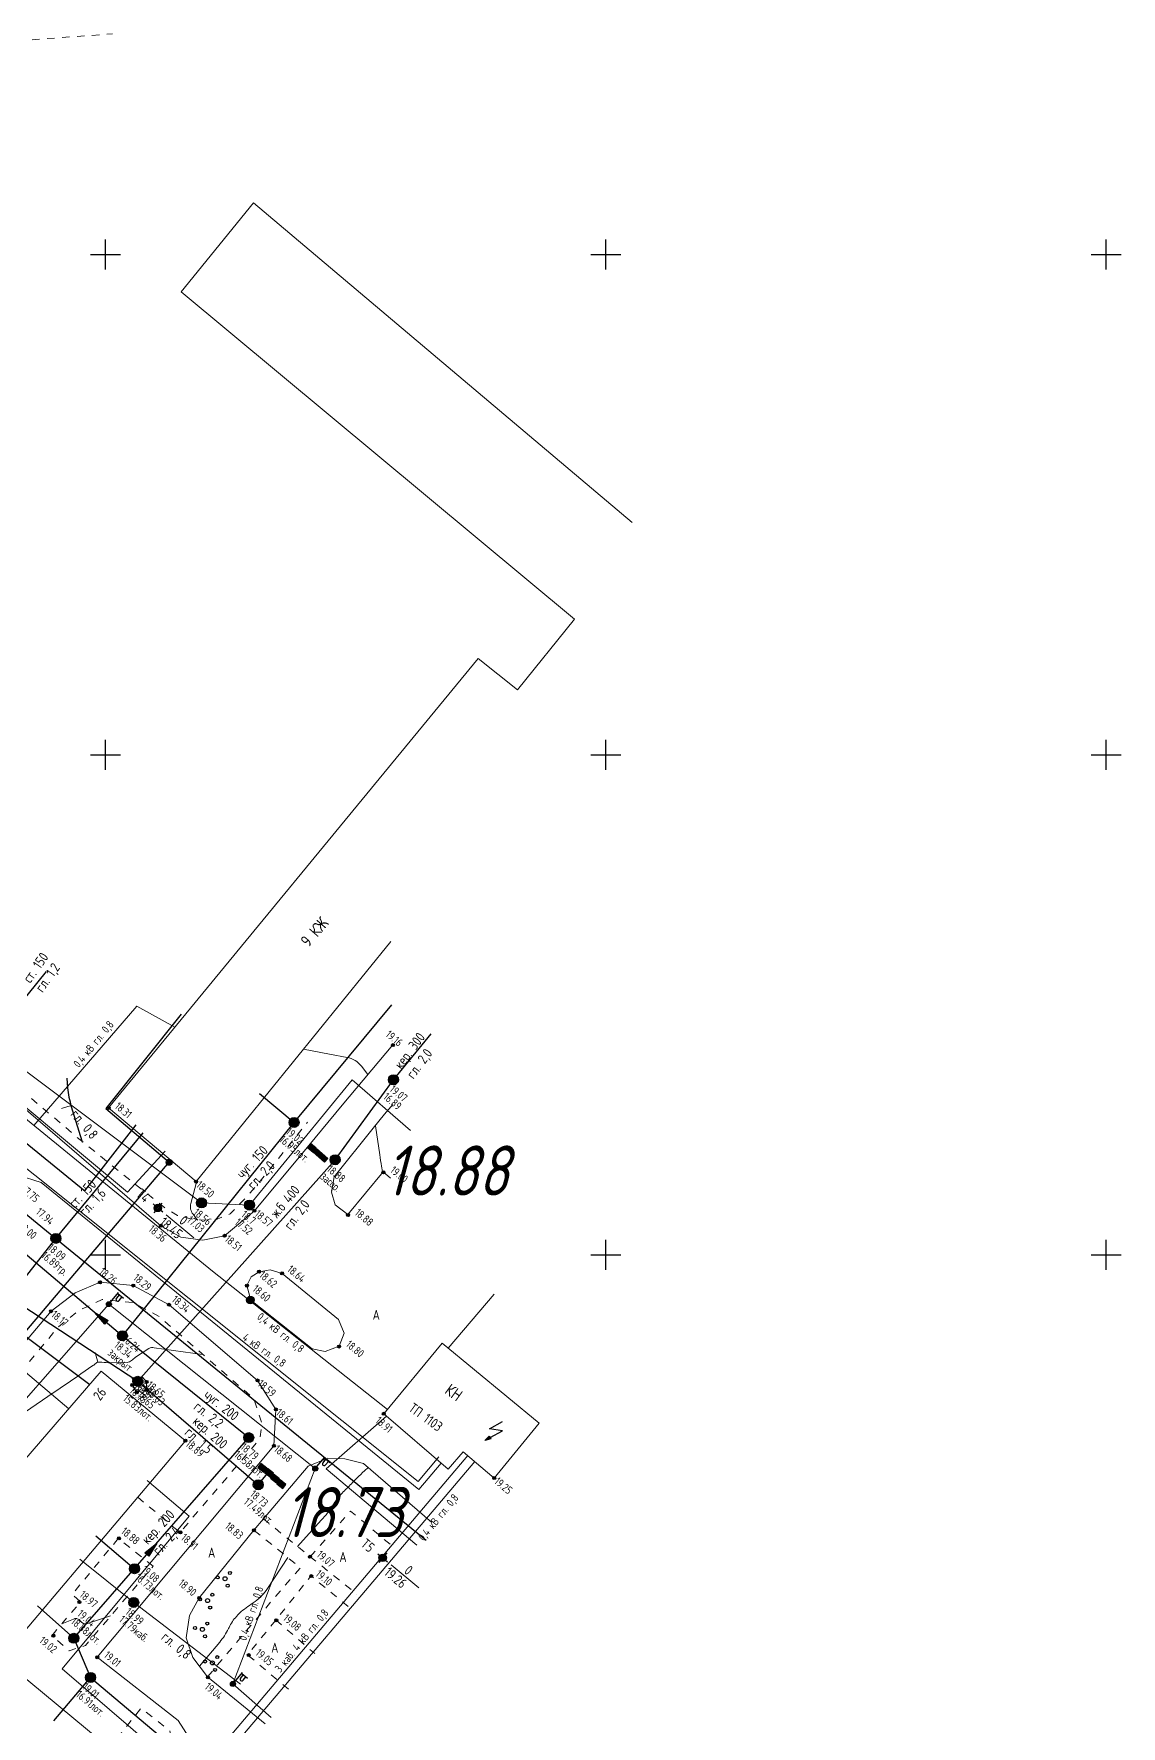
# Model space of a CAD drawing. Header units: metres. Extents: x -2 to 4153, y 0 to 2058.
# Drawn here: x 2784.9 to 2893.5, y 1709.2 to 1878.3 of the extents above; entities that cross this region are included whole.
import ezdxf

# ---------------------------------------------------------------- set-up
doc = ezdxf.new("R2010")
doc.units = ezdxf.units.M
doc.linetypes.add('g5_01_5x1_5', pattern=[1.5, 0.75, -0.75])
for name, color, linetype, transparency in [('01_Геодезические пункты', 7, 'Continuous', 0.65), ('02_Сетка', 7, 'Continuous', 0.65), ('03_Здания и строения', 7, 'Continuous', 0.65), ('06_Инженерно-технические сооружения', 7, 'Continuous', 0.65), ('07_Объекты электропередачи', 7, 'Continuous', 0.65), ('10_Границы покрытий и угодий', 7, 'Continuous', 0.65), ('13_Растительность', 7, 'Continuous', 0.65), ('19_Горизонтали', 7, 'Continuous', 0.65), ('30_Канализация', 7, 'Continuous', 0.65), ('31_Водопровод', 7, 'Continuous', 0.65), ('32_Теплосеть', 7, 'Continuous', 0.65), ('33_Газопровод', 7, 'Continuous', 0.65), ('35_Телефон', 7, 'Continuous', 0.65), ('37_Кабель низкого напряжения', 7, 'Continuous', 0.65), ('38_Кабели высокого напряжения', 7, 'Continuous', 0.65), ('44_Крышки колодцев', 7, 'Continuous', 0.65), ('61_Отметки высоты поверхности', 7, 'Continuous', 0.65)]:
    doc.layers.add(name, color=color, linetype=linetype, transparency=transparency)
doc.layers.add('rastr', color=7, linetype='Continuous')
doc.layers.add('Вспомогательный текст', color=7, linetype='Continuous', plot=False)
doc.styles.add('LIKE11', font='GOST_0.TTF')
doc.styles.add('LIKE14', font='GOST_0.TTF')
doc.styles.add('LIKE17', font='GOST_0.TTF')
doc.styles.add('LIKE32', font='GOST_0.TTF')
doc.styles.add('LIKE36', font='GOST_0.TTF')
doc.styles.add('Line_GUGK', font='GOST_0.TTF')
doc.styles.get("Standard").update_dxf_attribs({"font": '', "oblique": 15})
doc.styles.get('Standard').set_extended_font_data('GOST_type_A')
doc.linetypes.add('g5_119_1', pattern='A,4,-1,[31,GUGK_2005.shx,S=0.1,R=0,X=0,Y=0],0.35,[31,GUGK_2005.shx,S=0.08,R=0,X=0,Y=0],3.3,[31,GUGK_2005.shx,S=0.08,R=180,X=0,Y=0],0.35,[31,GUGK_2005.shx,S=0.1,R=180,X=0,Y=0],-1', length=10)
doc.linetypes.add('g5_119_3', pattern='A,4,-1,[31,GUGK_2005.shx,S=0.1,R=0,X=0,Y=0],4,[31,GUGK_2005.shx,S=0.1,R=180,X=0,Y=0],-1', length=10)
doc.linetypes.add('g5_121_g', pattern='A,4,-0.4,["Г",Line_GUGK,S=1,R=0,X=0,Y=-0.5],-1.2,12', length=17.6)
doc.linetypes.add('g5_122_g', pattern='A,1,-1,1.5,-0.4,["Г",Line_GUGK,S=1,R=0,X=0,Y=-0.5],-1.5,1.5,-1,4,-1,4,-1,3', length=20.9)
doc.linetypes.add('g5_122_k', pattern='A,1,-1,1.5,-0.4,["К",Line_GUGK,S=1,R=0,X=0,Y=-0.5],-1.5,1.5,-1,4,-1,4,-1,3', length=20.9)
doc.linetypes.add('g5_122_kl', pattern='A,1,-1,1.5,-0.4,["Кл",Line_GUGK,S=1,R=0,X=0,Y=-0.5],-2.4,1.5,-1,4,-1,4,-1,3', length=21.8)
doc.linetypes.add('g5_122_t', pattern='A,1,-1,1.5,-0.4,["Т",Line_GUGK,S=1,R=0,X=0,Y=-0.5],-1.5,1.5,-1,4,-1,4,-1,3', length=20.9)
doc.linetypes.add('g5_122_v', pattern='A,1,-1,1.5,-0.4,["В",Line_GUGK,S=1,R=0,X=0,Y=-0.5],-1.5,1.5,-1,4,-1,4,-1,3', length=20.9)
doc.linetypes.add('g5_133_t', pattern='A,2,[27,GUGK_2005.shx,S=0.4,R=0,X=0,Y=0],2,-1,2,[27,GUGK_2005.shx,S=0.4,R=0,X=0,Y=0],2,-1,2,[27,GUGK_2005.shx,S=0.4,R=0,X=0,Y=0],2,-0.1,["V",Line_GUGK,S=1,R=0,X=0,Y=-0.5],-1', length=15.1)

# ---------------------------------------------------------------- blocks, each defined once
blk = doc.blocks.new('g5_012')
at = {"color": 92}
for points in [[(-1.5, 0), (1.5, 0)], [(0, -1.5), (0, 1.5)]]:
    blk.add_lwpolyline(points, dxfattribs=at)
blk = doc.blocks.new('g5_330')
blk.add_hatch(color=0).paths.add_polyline_path([(0.15, 0, 1), (-0.15, 0, 1)])
at = {"color": 0}
blk.add_circle((0, 0), 0.15, dxfattribs=at)
blk = doc.blocks.new('g5_005_1')
h = blk.add_hatch(color=255)
edge = h.paths.add_edge_path()
edge.add_arc((0, 0), 0.338, 0, 360)
edge = h.paths.add_edge_path(flags=16)
edge.add_arc((0, 0), 0.1, 0, 360)
at = {"color": 0}
for p, q in [((-0.625, 0), (-0.375, 0)), ((0, 0.625), (0, 0.375)), ((0.375, 0), (0.625, 0)), ((0, -0.375), (0, -0.625))]:
    blk.add_line(p, q, dxfattribs=at)
for radius in [0.375, 0.0625]:
    blk.add_circle((0, 0), radius, dxfattribs=at)
blk = doc.blocks.new('g5_112')
blk.add_hatch(color=0).paths.add_polyline_path([(0, 0), (0.08, 0.61), (0.36, 0.5)])
at = {"color": 0}
blk.add_lwpolyline([(0.22, 0.56), (0.75, 1.88), (-0.38, 1.2), (0.15, 2.6)], dxfattribs=at)
blk.add_lwpolyline([(0, 0), (0.08, 0.61), (0.36, 0.5)], close=True, dxfattribs=at)
blk = doc.blocks.new('g5_117kb')
h = blk.add_hatch(color=255)
h.paths.add_polyline_path([(0.04, 0.04), (0.46, 0.04, 0.367426), (0.04, 0.46)])
h.paths.add_polyline_path([(-0.04, 0.46, 0.367426), (-0.46, 0.04), (-0.04, 0.04)])
h.paths.add_polyline_path([(-0.04, -0.04), (-0.46, -0.04, 0.367426), (-0.04, -0.46)])
h.paths.add_polyline_path([(0.04, -0.46, 0.367426), (0.46, -0.04), (0.04, -0.04)])
at = {"color": 0}
for points in [[(-0.5, 0), (0.5, 0)], [(0, 0.5), (0, -0.5)]]:
    blk.add_lwpolyline(points, dxfattribs=at)
blk.add_circle((0, 0), 0.5, dxfattribs=at)
blk = doc.blocks.new('g5_128a')
h = blk.add_hatch(color=255)
h.paths.add_polyline_path([(-0.1625, 0.2125), (-0.3375, 0.2125), (-0.3375, -0.2125), (-0.1625, -0.2125)])
h.paths.add_polyline_path([(0.0875, 0.2125), (-0.0875, 0.2125), (-0.0875, -0.2125), (0.0875, -0.2125)])
h.paths.add_polyline_path([(0.3375, 0.2125), (0.1625, 0.2125), (0.1625, -0.2125), (0.3375, -0.2125)])
at = {"color": 0}
blk.add_lwpolyline([(-0.375, -0.25), (0.375, -0.25), (0.375, 0.25), (-0.375, 0.25)], close=True, dxfattribs=at)
for points in [[(-0.125, -0.25), (-0.125, 0.25)], [(0.125, -0.25), (0.125, 0.25)]]:
    blk.add_lwpolyline(points, dxfattribs=at)
blk = doc.blocks.new('g5_128b')
h = blk.add_hatch(color=255)
h.paths.add_polyline_path([(-0.16, 0.3, 0.273653), (-0.34, 0, 0.273653), (-0.16, -0.3)])
h.paths.add_polyline_path([(0.09, 0.33, 0.131884), (-0.09, 0.33), (-0.09, -0.33, 0.131884), (0.09, -0.33)])
h.paths.add_polyline_path([(0.16, -0.3, 0.273653), (0.34, 0, 0.273653), (0.16, 0.3)])
at = {"color": 0}
for points in [[(-0.12, -0.35), (-0.12, 0.35)], [(0.12, -0.35), (0.12, 0.35)]]:
    blk.add_lwpolyline(points, dxfattribs=at)
blk.add_circle((0, 0), 0.375, dxfattribs=at)
blk = doc.blocks.new('g5_110_1c')
h = blk.add_hatch(color=255)
edge = h.paths.add_edge_path()
edge.add_arc((0, 0), 0.212, 0, 360)
edge = h.paths.add_edge_path(flags=16)
edge.add_arc((0, 0), 0.0975, 0, 360)
h = blk.add_hatch(color=0)
edge = h.paths.add_edge_path()
edge.add_arc((0, 0), 0.06, 0, 360)
at = {"color": 0}
for p, q in [((0, 0.25), (0, 1.5)), ((0, 1.38), (0.75, 1.38))]:
    blk.add_line(p, q, dxfattribs=at)
blk.add_lwpolyline([(0.2, 1.38), (0.2, 0.93, 1.040016), (0.55, 0.93), (0.55, 1.38)], format="xyb", dxfattribs=at)
for radius in [0.25, 0.06]:
    blk.add_circle((0, 0), radius, dxfattribs=at)
blk = doc.blocks.new('g5_117kl')
h = blk.add_hatch(color=255)
h.paths.add_polyline_path([(0.42, 0.2, 0.633652), (-0.42, 0.2)])
h.paths.add_polyline_path([(-0.45, 0.12, 0.067116), (-0.46, 0, 0.067116), (-0.45, -0.12), (0.45, -0.12, 0.067116), (0.46, 0, 0.067116), (0.45, 0.12)])
h.paths.add_polyline_path([(-0.42, -0.2, 0.633652), (0.42, -0.2)])
at = {"color": 0}
for p, q in [((-0.47, 0.16), (0.47, 0.16)), ((-0.47, -0.16), (0.47, -0.16))]:
    blk.add_line(p, q, dxfattribs=at)
blk.add_circle((0, 0), 0.5, dxfattribs=at)
blk = doc.blocks.new('g5_122_3')
blk.add_hatch(color=0).paths.add_polyline_path([(0, -0.25), (0, 0.25), (1.5, 0)])
at = {"color": 0}
blk.add_lwpolyline([(0, -0.25), (0, 0.25), (1.5, 0), (0, -0.25)], dxfattribs=at)
blk = doc.blocks.new('g5_394')
at = {"color": 0}
for centre, radius in [((0, 0), 0.2), ((0, 0.75), 0.15), ((-0.65, -0.37), 0.15), ((0.65, -0.37), 0.15)]:
    blk.add_circle(centre, radius, dxfattribs=at)
blk = doc.blocks.new('g5_117sv')
h = blk.add_hatch(color=255)
h.paths.add_polyline_path([(-0.04, 0.46, 0.390634), (-0.46, 0, 0.11106), (-0.42, -0.2), (-0.04, 0.02)])
h.paths.add_polyline_path([(0.04, 0.02), (0.42, -0.2, 0.11106), (0.46, 0, 0.390634), (0.04, 0.46)])
h.paths.add_polyline_path([(-0.38, -0.26, 0.524447), (0.38, -0.26), (0, -0.04)])
at = {"color": 0}
for points in [[(0, 0.5), (0, 0)], [(0, 0), (-0.43, -0.25)], [(0.43, -0.25), (0, 0)]]:
    blk.add_lwpolyline(points, dxfattribs=at)
blk.add_circle((0, 0), 0.5, dxfattribs=at)
blk = doc.blocks.new('g5_117v')
h = blk.add_hatch(color=255)
h.paths.add_polyline_path([(-0.46, 0.04), (0.46, 0.04, 0.921954)])
h.paths.add_polyline_path([(0.46, -0.04), (-0.46, -0.04, 0.921954)])
at = {"color": 0}
blk.add_line((-0.5, 0), (0.5, 0), dxfattribs=at)
blk.add_circle((0, 0), 0.5, dxfattribs=at)
blk = doc.blocks.new('g5_121_7c')
h = blk.add_hatch(color=0)
edge = h.paths.add_edge_path()
edge.add_arc((0, 0), 0.3, 0, 360)
at = {"color": 0}
blk.add_circle((0, 0), 0.3, dxfattribs=at)
blk = doc.blocks.new('g_scratch')
at = {"color": 0, "linetype": 'ByBlock', "lineweight": 15}
blk.add_line((0, 0), (1, 0), dxfattribs=at)

msp = doc.modelspace()

# ---------------------------------------------------------------- linework, layer by layer
at = {"layer": '01_Геодезические пункты', "color": 7, "lineweight": 20, "flags": 128}
for points in [[(2800.865, 1757.967), (2798.105, 1760.265)], [(2823.352, 1722.969), (2820.57, 1725.285)]]:
    msp.add_lwpolyline(points, dxfattribs=at)
at = {"layer": '03_Здания и строения', "color": 7, "linetype": 'Continuous', "lineweight": 20, "flags": 128}
for points in [[(2820.543, 1787.588), (2801.091, 1763.585), (2792.351, 1770.959), (2829.266, 1815.876), (2833.209, 1812.742), (2838.907, 1819.814), (2799.591, 1852.554), (2806.809, 1861.441), (2844.669, 1829.477)], [(2819.841, 1740.373), (2826.292, 1734.845), (2827.788, 1736.576), (2830.879, 1733.957), (2835.363, 1739.428), (2825.684, 1747.424), (2819.841, 1740.373)], [(2800.029, 1737.69), (2791.596, 1744.627), (2767.109, 1716.278), (2771.335, 1712.767), (2772.428, 1714.065), (2776.735, 1710.429), (2777.322, 1711.015), (2781.636, 1715.899), (2795.259, 1732.038), (2800.029, 1737.69)], [(2777.322, 1711.015), (2779.778, 1708.896), (2776.575, 1705.088), (2789.833, 1694.12), (2797.26, 1702.963), (2781.636, 1715.899), (2777.322, 1711.015)]]:
    msp.add_lwpolyline(points, dxfattribs=at)
at = {"layer": '06_Инженерно-технические сооружения', "color": 7, "linetype": 'Continuous', "lineweight": 20, "flags": 128}
msp.add_lwpolyline([(2796.133, 1743.57), (2796.147, 1742.811), (2795.163, 1742.521), (2794.707, 1743.254), (2794.898, 1743.861), (2795.686, 1744.057), (2796.133, 1743.57)], dxfattribs=at)
at = {"layer": '10_Границы покрытий и угодий', "color": 7, "linetype": 'Continuous', "lineweight": 20, "flags": 128}
for points in [[(2820.74, 1777.268), (2815.69, 1771.236), (2811.555, 1766.241), (2806.921, 1760.68), (2803.939, 1758.175), (2801.758, 1757.74), (2799.548, 1758.049), (2797.566, 1759.174), (2780.714, 1773.671), (2776.696, 1776.54), (2776.25, 1777.05), (2775.374, 1779.52), (2776.054, 1782.464)], [(2820.522, 1763.923), (2819.79, 1764.567), (2816.263, 1760.286), (2814.986, 1761.259), (2814.615, 1762.518), (2814.889, 1764.059), (2818.799, 1768.921), (2819.93, 1770.316), (2820.735, 1771.292)], [(2806.565, 1751.721), (2812.692, 1746.866), (2813.991, 1746.592), (2815.388, 1747.121), (2815.873, 1748.426), (2815.319, 1749.808), (2809.685, 1754.418), (2808.491, 1754.754), (2807.379, 1754.585), (2806.588, 1754.062), (2806.163, 1753.187), (2806.565, 1751.721)], [(2808.863, 1737.18), (2809.057, 1740.814), (2807.225, 1743.708), (2798.383, 1751.272), (2794.8, 1753.198), (2791.488, 1753.524), (2789.006, 1752.481), (2786.601, 1750.631), (2764.162, 1724.153), (2760.335, 1719.681), (2759.092, 1716.373), (2758.993, 1712.893), (2759.125, 1711.288), (2762.019, 1707.274), (2774.316, 1697.049), (2780.975, 1691.648), (2784.175, 1690.498), (2787.428, 1690.863), (2790.217, 1692.837)], [(2808.863, 1737.18), (2791.209, 1716.031), (2799.288, 1709.722), (2800.35, 1708.061), (2800.486, 1706.046), (2799.452, 1703.895), (2798.036, 1702.18), (2790.631, 1693.305), (2790.217, 1692.837)], [(2824.649, 1729.499), (2817.829, 1735.408), (2815.946, 1735.868), (2814.246, 1735.937), (2812.293, 1735.133), (2807.814, 1729.872), (2806.872, 1728.747), (2801.405, 1721.97), (2800.417, 1720.201), (2800.096, 1717.973), (2800.762, 1716.021), (2802.232, 1714.091), (2808, 1709.38)]]:
    msp.add_lwpolyline(points, dxfattribs=at)
at = {"layer": '10_Границы покрытий и угодий', "color": 7, "linetype": 'g5_01_5x1_5', "lineweight": 20, "flags": 128}
for points in [[(2775.374, 1779.52), (2782.759, 1773.49), (2789.895, 1767.436), (2797.968, 1760.953), (2799.227, 1760.199), (2801.133, 1759.737), (2803.036, 1759.78), (2804.506, 1760.364), (2806.149, 1762.072), (2807.49, 1763.629), (2812.232, 1769.532)], [(2795.259, 1732.038), (2799.479, 1728.507), (2807.449, 1737.851), (2807.679, 1739.405), (2806.841, 1741.899), (2797.347, 1750.127), (2794.774, 1751.495), (2791.691, 1751.802), (2789.302, 1750.658), (2787.341, 1749.086), (2780.188, 1740.517), (2772.973, 1731.859), (2765.432, 1722.929), (2761.539, 1718.274), (2760.804, 1716.096), (2760.885, 1713.019), (2762.056, 1710.624), (2763.499, 1708.636), (2772.32, 1701.258), (2781.604, 1693.308), (2784.136, 1692.328), (2787.239, 1692.709), (2789.833, 1694.12)], [(2807.814, 1729.872), (2812.5, 1726.082), (2817.164, 1722.347)], [(2812.5, 1726.082), (2816.52, 1730.653), (2820.999, 1726.887)], [(2796.784, 1725.131), (2793.326, 1727.935), (2788.698, 1722.327), (2789.542, 1721.565), (2786.683, 1718.216), (2788.398, 1716.691), (2790.032, 1717.209), (2796.784, 1725.131)], [(2802.232, 1714.091), (2807.906, 1720.799), (2811.512, 1724.98), (2806.872, 1728.747)], [(2816.291, 1721.111), (2812.583, 1724.163), (2809.068, 1719.775), (2806.243, 1716.284), (2810.398, 1712.773)], [(2809.068, 1719.775), (2812.96, 1716.398)], [(2797.709, 1703.787), (2798.363, 1704.685), (2798.934, 1706.4), (2798.444, 1708.714), (2795.586, 1710.947), (2792.999, 1707.68), (2797.709, 1703.787)]]:
    msp.add_lwpolyline(points, dxfattribs=at)
at = {"layer": '19_Горизонтали', "color": 32, "linetype": 'Continuous', "lineweight": 20, "flags": 128}
for points, elevation in [([(2818.242, 1774.284), (2817.601, 1775.128, 0.1864071), (2816.173, 1776.009), (2816.173, 1776.009, -0.0000001), (2814.405, 1776.338), (2811.817, 1776.821)], 19), ([(2819.006, 1769.176), (2819.446, 1766.271, 0.0001068), (2819.619, 1765.129), (2819.7, 1764.596, 0.0130616), (2819.713, 1764.521), (2819.721, 1764.483)], 19), ([(2801.269, 1759.74), (2801.214, 1759.781, -0.0695817), (2801.116, 1759.878), (2800.78, 1760.318, -0.2344024), (2800.567, 1761.413), (2801.108, 1763.384, -0.1057246), (2801.168, 1763.498), (2801.189, 1763.524, -0.0713263), (2801.237, 1763.567), (2801.237, 1763.567, 0.4457939), (2801.243, 1763.611), (2801.203, 1763.658, -0.7056668), (2801.217, 1763.682), (2801.259, 1763.674)], 18.5), ([(2775.18, 1734.507), (2786.818, 1742.46, 0.0017777), (2789.572, 1744.356), (2790.785, 1745.198, 0.028681), (2791.092, 1745.438), (2791.092, 1745.438, -0.2091896), (2791.433, 1745.547), (2791.671, 1745.522, 0.0302854), (2792.538, 1745.485), (2794.186, 1745.513, 0.1911156), (2794.63, 1745.699), (2794.63, 1745.699, -0.0468316), (2795.032, 1746.023), (2796.371, 1746.911, -0.1368624), (2796.628, 1746.994), (2796.628, 1746.994, -0.0445137), (2796.907, 1746.981), (2801.742, 1746.318)], 18.5), ([(2811.213, 1727.123), (2813.594, 1729.727, 0.040994), (2814.791, 1731.272), (2814.966, 1731.541, -0.0526607), (2815.792, 1732.559), (2815.792, 1732.559, 0.0034608), (2816.719, 1733.496), (2817.176, 1733.964, -0.013236), (2817.906, 1734.673), (2818.281, 1735.018)], 19), ([(2810.252, 1726.003), (2808.226, 1722.903, -0.0933769), (2806.994, 1721.621), (2806.597, 1721.337, -0.0002239), (2805.919, 1720.854), (2805.919, 1720.854, 0.0515402), (2805.297, 1720.308), (2805.124, 1720.12, 0.0751194), (2804.379, 1719.022), (2804.318, 1718.896, -0.0645098), (2803.444, 1717.548), (2801.417, 1715.161)], 19), ([(2787.681, 1719.385), (2788.827, 1719.861, -0.3524173), (2789.531, 1719.655), (2789.531, 1719.655, 0.3304763), (2790.248, 1719.415), (2792.551, 1720.165)], 19)]:
    msp.add_lwpolyline(points, format="xyb", dxfattribs=dict(at, elevation=elevation))
at = {"layer": '19_Горизонтали', "color": 32, "linetype": 'Continuous', "lineweight": 30, "elevation": 18, "flags": 128}
msp.add_lwpolyline([(2788.161, 1773.917), (2788.249, 1772.967, 0.0511881), (2788.617, 1771.106), (2789.674, 1767.652, 0.0788545), (2789.71, 1767.579), (2789.734, 1767.545)], format="xyb", dxfattribs=at)
at = {"layer": '30_Канализация', "color": 32, "linetype": 'g5_122_kl', "lineweight": 30, "flags": 128}
for points in [[(2726.073, 1794.174), (2732.922, 1787.797), (2755.736, 1769.157), (2769.994, 1756.701), (2772.155, 1758.76), (2795.25, 1743.626), (2814.979, 1765.771), (2820.807, 1773.773), (2824.585, 1778.369)], [(2795.25, 1743.626), (2807.301, 1733.284), (2808.351, 1734.564)]]:
    msp.add_lwpolyline(points, dxfattribs=at)
at = {"layer": '30_Канализация', "color": 32, "linetype": 'g5_122_k', "lineweight": 30, "flags": 128}
for points in [[(2807.418, 1772.408), (2810.875, 1769.505), (2820.664, 1781.254)], [(2764.476, 1772.782), (2775.089, 1763.94), (2793.718, 1748.179)], [(2793.718, 1748.179), (2810.875, 1769.505)], [(2793.718, 1748.179), (2806.346, 1737.994)], [(2788.873, 1717.93), (2806.346, 1737.994)], [(2791.084, 1728.178), (2794.934, 1724.889)], [(2785.253, 1721.173), (2788.873, 1717.93)], [(2788.873, 1717.93), (2790.541, 1714.016)], [(2786.886, 1709.684), (2790.541, 1714.016), (2804.901, 1701.915)]]:
    msp.add_lwpolyline(points, dxfattribs=at)
at = {"layer": '31_Водопровод', "color": 4, "linetype": 'g5_122_v', "lineweight": 30, "flags": 128}
for points in [[(2737.541, 1798.574), (2787.082, 1757.912), (2795.798, 1768.466)], [(2736.852, 1742.862), (2760.797, 1724.454), (2787.082, 1757.912), (2824.086, 1727.743)]]:
    msp.add_lwpolyline(points, dxfattribs=at)
at = {"layer": '32_Теплосеть', "color": 5, "linetype": 'g5_122_t', "lineweight": 30, "flags": 128}
for points in [[(2786.118, 1784.582), (2776.955, 1773.257), (2760.01, 1754.403)], [(2776.955, 1773.257), (2789.958, 1762.65), (2795.087, 1769.253)]]:
    msp.add_lwpolyline(points, dxfattribs=at)
at = {"layer": '33_Газопровод', "color": 132, "linetype": 'g5_121_g', "lineweight": 30, "flags": 128}
msp.add_lwpolyline([(2799.593, 1780.333), (2792.08, 1770.909), (2798.394, 1765.525)], dxfattribs=at)
at = {"layer": '33_Газопровод', "color": 132, "linetype": 'g5_122_g', "lineweight": 30, "flags": 128}
for points in [[(2783.815, 1748.318), (2798.394, 1765.525)], [(2749.364, 1716.715), (2778.664, 1752.299), (2783.815, 1748.318), (2790.453, 1743.304)]]:
    msp.add_lwpolyline(points, dxfattribs=at)
at = {"layer": '35_Телефон', "color": 6, "linetype": 'g5_133_t', "lineweight": 20, "flags": 128}
for points in [[(2776.428, 1780.372), (2801.634, 1761.456), (2806.416, 1761.238), (2816.677, 1773.758)], [(2816.677, 1773.758), (2822.516, 1768.7)], [(2789.468, 1725.837), (2794.852, 1721.517), (2805.51, 1713.341)]]:
    msp.add_lwpolyline(points, dxfattribs=at)
at = {"layer": '37_Кабель низкого напряжения', "color": 1, "linetype": 'g5_119_3', "lineweight": 20, "flags": 128}
for points in [[(2766.351, 1810.813), (2756.966, 1799.222), (2764.085, 1794.256), (2760.966, 1790.272), (2794.232, 1762.533), (2797.981, 1766.641)], [(2766.131, 1793.301), (2761.928, 1787.913), (2802.731, 1754.625), (2820.2, 1740.807)], [(2798.977, 1779.021), (2795.171, 1781.12), (2784.879, 1769.189)], [(2788.359, 1740.879), (2771.454, 1755.174), (2762.096, 1743.838), (2745.896, 1757.226)], [(2808.583, 1710.009), (2804.77, 1713.368), (2812.998, 1734.899), (2792.374, 1751.34), (2777.962, 1734.947), (2763.172, 1717.643), (2762.103, 1713.772), (2764.327, 1709.526), (2782.392, 1694.478), (2799.106, 1678.894), (2847.246, 1638.935), (2870.513, 1666.323), (2874.647, 1670.742)], [(2826.262, 1746.946), (2830.871, 1752.344)], [(2820.128, 1740.127), (2814.081, 1734.865), (2823.145, 1727.245)], [(2796.379, 1701.914), (2798.677, 1699.876), (2819.307, 1724.236), (2828.936, 1735.603)], [(2801.811, 1698.184), (2804.039, 1700.866), (2787.707, 1714.865), (2800.383, 1730.152), (2796.204, 1733.704)]]:
    msp.add_lwpolyline(points, dxfattribs=at)
at = {"layer": '38_Кабели высокого напряжения', "color": 1, "linetype": 'g5_119_1', "lineweight": 20, "flags": 128}
for points in [[(2698.913, 1803.596), (2702.304, 1803.692), (2707.086, 1805.81), (2711.33, 1806.604), (2717.48, 1804.803), (2762.71, 1766.322), (2767.796, 1764.394), (2774.393, 1763.071), (2778.401, 1764.621), (2780.991, 1764.98), (2785.604, 1763.505), (2823.33, 1732.825), (2825.582, 1735.453)], [(2741.551, 1730.113), (2743.78, 1732.574), (2743.594, 1734.709), (2738.347, 1739.538), (2769.667, 1776.417), (2823.278, 1733.604), (2825.341, 1736.066)], [(2771.567, 1681.466), (2782.279, 1687.727), (2785.997, 1686.333), (2828.238, 1736.194)]]:
    msp.add_lwpolyline(points, dxfattribs=at)
at = {"layer": 'rastr', "color": 5, "linetype": 'g5_01_5x1_5', "lineweight": 20, "flags": 128}
msp.add_lwpolyline([(2627.623, 1866.212), (2792.724, 1878.331)], dxfattribs=at)

# ---------------------------------------------------------------- block references
at = {"layer": '01_Геодезические пункты', "color": 7, "linetype": 'Continuous', "lineweight": 20, "rotation": 320.2244407250127}
for p in [(2797.268, 1760.961, 18.45), (2819.733, 1725.981, 19.255)]:
    msp.add_blockref('g5_005_1', p, dxfattribs=at)
at = {"layer": '02_Сетка', "color": 92, "linetype": 'Continuous', "lineweight": 15, "ltscale": 0.5}
for p in [(2792.029, 1856.265), (2842.029, 1856.265), (2892.029, 1856.265), (2792.029, 1806.265), (2842.029, 1806.265), (2892.029, 1806.265), (2792.029, 1756.265), (2842.029, 1756.265), (2892.029, 1756.265)]:
    msp.add_blockref('g5_012', p, dxfattribs=at)
at = {"layer": '06_Инженерно-технические сооружения', "color": 7, "linetype": 'Continuous', "lineweight": 20}
for name, p, rotation in [('g5_128a', (2812.655, 1766.968, 18.668), 320.5921282420624), ('g5_128a', (2813.242, 1766.467, 18.668), 319.4514432339267), ('g5_128a', (2813.809, 1765.975, 18.668), 317.9980968397605), ('g5_128b', (2806.514, 1751.742, 18.55), 320.2244407250127), ('g5_128a', (2807.71, 1734.966, 18.686), 321.5724666666667), ('g5_128a', (2808.376, 1734.464, 18.685), 321.5724667936789), ('g5_128a', (2808.978, 1733.918, 18.693), 321.5724666666667), ('g5_128a', (2809.612, 1733.343, 18.695), 321.5724666666667)]:
    msp.add_blockref(name, p, dxfattribs=dict(at, rotation=rotation))
at = {"layer": '07_Объекты электропередачи', "color": 7, "linetype": 'Continuous', "lineweight": 20}
for name, p, rotation in [('g5_110_1c', (2792.374, 1751.34), 320.2655211251469), ('g5_112', (2829.933, 1737.708), 320.2655211251469), ('g5_110_1c', (2812.998, 1734.899, 18.881), 320.2244407250127), ('g5_110_1c', (2804.77, 1713.368), 320.2655211251469)]:
    msp.add_blockref(name, p, dxfattribs=dict(at, rotation=rotation))
at = {"layer": '13_Растительность', "color": 92, "linetype": 'Continuous', "lineweight": 20, "rotation": 320.2655211251469}
for p in [(2803.982, 1723.89), (2802.231, 1721.702), (2801.717, 1718.829), (2802.722, 1715.479)]:
    msp.add_blockref('g5_394', p, dxfattribs=at)
at = {"layer": '19_Горизонтали', "color": 32, "linetype": 'Continuous', "lineweight": -3}
for p, rotation in [((2788.591, 1771.193, 18), 196.4368689069704), ((2791.275, 1745.535, 18.5), 105.3324794552145)]:
    msp.add_blockref('g_scratch', p, dxfattribs=dict(at, rotation=rotation))
at = {"layer": '30_Канализация', "color": 7, "linetype": 'Continuous', "lineweight": 20}
for p, rotation in [((2792.129, 1749.523), 139.7661200048359), ((2796.167, 1726.305), 48.94720513962989)]:
    msp.add_blockref('g5_122_3', p, dxfattribs=dict(at, rotation=rotation))
at = {"layer": '33_Газопровод', "color": 7, "linetype": 'Continuous', "lineweight": 20, "rotation": 319.5407016777962}
msp.add_blockref('g5_121_7c', (2798.394, 1765.525, 18.44), dxfattribs=at)
at = {"layer": '44_Крышки колодцев', "color": 7, "linetype": 'Continuous', "lineweight": 20}
for name, p, rotation in [('g5_117kl', (2820.807, 1773.773, 19.072), 320.2244407250127), ('g5_117kb', (2810.875, 1769.505, 19.02), 320.2655211251469), ('g5_117kl', (2814.979, 1765.771, 18.876), 320.2244407250127), ('g5_117sv', (2801.634, 1761.456, 18.558), 320.2244407250127), ('g5_117sv', (2806.416, 1761.238, 18.701), 320.2244407250127), ('g5_117v', (2787.082, 1757.912, 18.086), 320.2244407250127), ('g5_117kb', (2793.718, 1748.179, 18.341), 320.2244407250127), ('g5_117kl', (2795.25, 1743.626, 18.728), 320.2244407250127), ('g5_117kb', (2806.346, 1737.994, 18.789), 320.2244407250127), ('g5_117kb', (2807.301, 1733.284, 18.732), 320.2244407250127), ('g5_117kb', (2794.934, 1724.889, 19.08), 320.2655211251469), ('g5_117sv', (2794.852, 1721.517, 18.992), 320.2244407250127), ('g5_117kb', (2788.873, 1717.93, 19.04), 320.2244407250127), ('g5_117kb', (2790.541, 1714.016, 19.01), 320.2244407250127)]:
    msp.add_blockref(name, p, dxfattribs=dict(at, rotation=rotation))
at = {"layer": '61_Отметки высоты поверхности', "color": 7, "linetype": 'Continuous', "lineweight": 20}
for p, rotation in [((2820.755, 1777.232), 320.1837874390728), ((2792.351, 1770.959, 18.308), 320.2244407250127), ((2819.809, 1764.513), 320.1837874390728), ((2801.091, 1763.585, 18.496), 320.2244407250127), ((2806.921, 1760.68, 18.566), 320.2244407250127), ((2816.269, 1760.255), 320.1837874390728), ((2797.566, 1759.174, 18.358), 320.2244407250127), ((2803.939, 1758.175, 18.508), 320.2244407250127), ((2807.379, 1754.585, 18.619), 320.2244407250127), ((2809.685, 1754.418, 18.643), 320.2244407250127), ((2791.488, 1753.524, 18.26), 320.2244407250127), ((2794.8, 1753.198, 18.292), 320.2244407250127), ((2806.163, 1753.187, 18.6), 320.2244407250127), ((2798.383, 1751.272, 18.343), 320.2244407250127), ((2786.601, 1750.631, 18.166), 320.2244407250127), ((2793.732, 1748.16, 16.241), 320.2244407250127), ((2815.379, 1747.099), 320.1837874390728), ((2794.707, 1743.254, 18.571), 320.2244407250127), ((2794.898, 1743.861, 18.599), 320.2244407250127), ((2795.163, 1742.521, 18.646), 320.2244407250127), ((2795.272, 1743.678, 16.427), 320.2244407250127), ((2796.133, 1743.57, 18.648), 320.2244407250127), ((2796.147, 1742.811, 18.628), 320.2244407250127), ((2807.225, 1743.708, 18.593), 320.2244407250127), ((2809.057, 1740.814, 18.615), 320.2244407250127), ((2819.841, 1740.373, 18.909), 320.2244407250127), ((2800.029, 1737.69, 18.886), 320.2244407250127), ((2808.863, 1737.18, 18.675), 320.2244407250127), ((2830.879, 1733.957, 19.252), 320.2244407250127), ((2793.369, 1727.924), 320.1837874390728), ((2799.524, 1728.521), 320.1837874390728), ((2806.863, 1728.739), 320.1837874390728), ((2812.47, 1726.086), 320.1837874390728), ((2812.595, 1724.147), 320.1837874390728), ((2789.435, 1721.552), 320.1837874390728), ((2801.399, 1721.961), 320.1837874390728), ((2809.105, 1719.73), 320.1837874390728), ((2786.828, 1718.194), 320.1837874390728), ((2791.209, 1716.031), 320.1837874390728), ((2806.351, 1716.257), 320.1837874390728), ((2802.271, 1714.025), 320.1837874390728)]:
    msp.add_blockref('g5_330', p, dxfattribs=dict(at, rotation=rotation))

# ---------------------------------------------------------------- texts
at = {"color": 7, "linetype": 'Continuous', "lineweight": 15, "ltscale": 0.5, "style": 'LIKE11'}
for s, rotation, p in [('19.07', 320.22443, (2820.353, 1772.697)), ('16.89', 320.22443, (2819.713, 1771.929)), ('16.95лот.', 320.26552, (2809.341, 1767.66)), ('19.02', 320.26552, (2809.981, 1768.429)), ('18.88', 320.22443, (2814.084, 1764.695)), ('засор.', 320.22443, (2813.444, 1763.926)), ('17.03', 320.22443, (2800.099, 1759.612)), ('18.56', 320.22443, (2800.739, 1760.38)), ('17.52', 320.22443, (2804.881, 1759.393)), ('18.7', 320.22443, (2805.52, 1760.162)), ('16.89тр.', 320.22443, (2785.546, 1756.067)), ('18.09', 320.22443, (2786.186, 1756.836)), ('закрыт', 320.22443, (2792.182, 1746.334)), ('18.34', 320.22443, (2792.822, 1747.103)), ('18.73', 320.22443, (2794.354, 1742.55)), ('15.83лот.', 320.22443, (2793.714, 1741.781)), ('16.58лот.', 320.22443, (2804.811, 1736.149)), ('18.79', 320.22443, (2805.451, 1736.918)), ('18.73', 320.22443, (2806.405, 1732.208)), ('17.49лот.', 320.22443, (2805.766, 1731.44)), ('16.73лот.', 320.26552, (2794.902, 1723.891)), ('19.08', 320.26552, (2795.541, 1724.66)), ('19.04', 320.22443, (2789.145, 1720.248)), ('18.99', 320.22443, (2793.956, 1720.441)), ('18.88лот.', 320.22443, (2788.506, 1719.479)), ('17.79каб.', 320.22443, (2793.316, 1719.673)), ('16.91лот.', 320.22443, (2789.006, 1712.172)), ('19.01', 320.22443, (2789.646, 1712.94))]:
    msp.add_text(s, height=0.8, rotation=rotation, dxfattribs=at).set_placement(p)
at = {"layer": '01_Геодезические пункты', "color": 7, "linetype": 'Continuous', "lineweight": 20, "ltscale": 0.5, "style": 'LIKE36'}
for s, p in [('T4', (2794.99, 1762.207)), ('18.45', (2797.326, 1759.352)), ('0', (2799.315, 1759.517)), ('T5', (2817.455, 1727.227)), ('19.26', (2819.796, 1724.367)), ('0', (2821.791, 1724.528))]:
    msp.add_text(s, height=1, rotation=320.22443, dxfattribs=at).set_placement(p)
at = {"layer": '03_Здания и строения', "color": 7, "linetype": 'Continuous', "lineweight": 15}
for s, height, rotation, style, p in [('9 КЖ', 1.2, 49.05935, 'LIKE14', (2812.327, 1786.954)), ('26', 1, 52.59464, 'LIKE36', (2791.501, 1741.615)), ('КН', 1.2, 324.10283, 'LIKE14', (2825.841, 1742.488)), ('ТП 1103', 1, 324.10283, 'LIKE11', (2822.244, 1740.722))]:
    msp.add_text(s, height=height, rotation=rotation, dxfattribs=dict(at, style=style)).set_placement(p)
at = {"layer": '10_Границы покрытий и угодий', "color": 7, "linetype": 'Continuous', "lineweight": 15, "style": 'LIKE11'}
for p in [(2818.728, 1749.772), (2802.282, 1726), (2815.407, 1725.567), (2808.591, 1716.495)]:
    msp.add_text('А', height=1, dxfattribs=at).set_placement(p)
at = {"layer": '30_Канализация', "color": 42, "linetype": 'Continuous', "lineweight": 15, "style": 'LIKE32'}
for s, rotation, p in [('кер. 300', 53.30846, (2821.609, 1774.745)), ('гл. 2,0', 53.30846, (2822.813, 1773.773)), ('ж.б 400', 50.11251, (2809.186, 1759.871)), ('гл. 2,0', 53.30846, (2810.563, 1758.668)), ('кер. 200', 318.40938, (2800.659, 1739.466)), ('гл. 1,5', 318.40938, (2799.867, 1738.388))]:
    msp.add_text(s, height=1, rotation=rotation, dxfattribs=at).set_placement(p)
at = {"layer": '30_Канализация', "color": 12, "linetype": 'Continuous', "lineweight": 15, "style": 'LIKE32'}
for s, rotation, p in [('чуг. 150', 46.90625, (2805.737, 1763.809)), ('гл. 2,0', 46.90625, (2806.825, 1762.709)), ('чуг. 200', 321.36666, (2801.772, 1742.083)), ('гл. 2,2', 321.36666, (2800.76, 1740.913)), ('кер. 200', 46.90625, (2796.267, 1727.242)), ('гл. 2,4', 46.90625, (2797.356, 1726.142))]:
    msp.add_text(s, height=1, rotation=rotation, dxfattribs=at).set_placement(p)
at = {"layer": '31_Водопровод', "color": 94, "linetype": 'Continuous', "lineweight": 15, "style": 'LIKE32'}
for s, p in [('ст. 150', (2788.975, 1760.844)), ('гл. 1,6', (2790.006, 1760.045))]:
    msp.add_text(s, height=1, rotation=46.90625, dxfattribs=at).set_placement(p)
at = {"layer": '32_Теплосеть', "color": 5, "linetype": 'Continuous', "lineweight": 15, "style": 'LIKE32'}
for s, p in [('ст. 150', (2784.517, 1783.366)), ('гл. 1,2', (2785.744, 1782.424))]:
    msp.add_text(s, height=1, rotation=54.68395, dxfattribs=at).set_placement(p)
at = {"layer": '35_Телефон', "color": 6, "linetype": 'Continuous', "lineweight": 15, "style": 'LIKE32'}
for rotation, p in [(310.10092, (2788.475, 1770.274)), (320.35068, (2797.518, 1717.883))]:
    msp.add_text('гл. 0,8', height=1, rotation=rotation, dxfattribs=at).set_placement(p)
at = {"layer": '37_Кабель низкого напряжения', "color": 1, "linetype": 'Continuous', "lineweight": 15, "style": 'LIKE32'}
for rotation, p in [(50.69274, (2789.373, 1774.916)), (321.42529, (2807.115, 1749.93)), (50.69274, (2823.819, 1727.604)), (71.8154, (2806.08, 1717.636))]:
    msp.add_text('0,4 кВ гл. 0,8', height=0.8, rotation=rotation, dxfattribs=at).set_placement(p)
at = {"layer": '38_Кабели высокого напряжения', "color": 1, "linetype": 'Continuous', "lineweight": 15, "style": 'LIKE32'}
for s, rotation, p in [('4 кВ гл. 0,8', 325.15812, (2805.648, 1747.816)), ('3 каб. 4 кВ гл. 0,8', 50.81897, (2809.51, 1714.447))]:
    msp.add_text(s, height=0.8, rotation=rotation, dxfattribs=at).set_placement(p)
at = {"layer": '61_Отметки высоты поверхности', "color": 7, "linetype": 'Continuous', "lineweight": 15, "ltscale": 0.5, "style": 'LIKE17'}
for s, rotation, p in [('19.16', 320.18378, (2819.948, 1778.172, 4.265)), ('18.31', 320.22443, (2792.892, 1770.995)), ('19.00', 320.18378, (2820.407, 1764.596, 4.265)), ('17.75', 320.22443, (2783.562, 1762.657)), ('18.50', 320.22443, (2801.027, 1763.117)), ('17.94', 320.22443, (2785.007, 1760.429)), ('18.57', 320.22443, (2806.857, 1760.213)), ('18.88', 320.18378, (2816.867, 1760.339, 4.265)), ('18.00', 320.22443, (2783.302, 1758.976)), ('18.36', 320.22443, (2796.257, 1758.707)), ('18.51', 320.22443, (2803.875, 1757.707)), ('18.26', 320.22443, (2791.319, 1754.457)), ('18.62', 320.22443, (2807.316, 1754.118)), ('18.64', 320.22443, (2810.115, 1754.691)), ('18.29', 320.22443, (2794.737, 1753.834)), ('18.60', 320.22443, (2806.647, 1752.72)), ('18.34', 320.22443, (2798.582, 1751.663)), ('18.17', 320.22443, (2786.537, 1750.164)), ('16.24', 320.22443, (2793.668, 1747.693)), ('18.80', 320.18378, (2815.977, 1747.182, 4.265)), ('18.57', 320.22443, (2794.643, 1742.787)), ('18.60', 320.22443, (2794.834, 1743.394)), ('16.43', 320.22443, (2795.208, 1743.21)), ('18.65', 320.22443, (2796.07, 1743.103)), ('18.63', 320.22443, (2796.083, 1742.344)), ('18.59', 320.22443, (2807.161, 1743.241)), ('18.65', 320.22443, (2795.099, 1742.053)), ('18.61', 320.22443, (2808.994, 1740.347)), ('18.91', 320.22443, (2818.933, 1739.552)), ('18.89', 320.22443, (2799.965, 1737.223)), ('18.68', 320.22443, (2808.799, 1736.713)), ('19.25', 320.22443, (2830.815, 1733.49)), ('18.83', 320.18378, (2803.899, 1729.007, 4.265)), ('18.88', 320.18378, (2793.518, 1728.495, 4.265)), ('18.91', 320.18378, (2799.498, 1727.854, 4.265)), ('19.07', 320.18378, (2813.068, 1726.169, 4.265)), ('19.10', 320.18378, (2812.941, 1724.231, 4.265)), ('18.97', 320.18378, (2789.361, 1722.149, 4.265)), ('18.90', 320.18378, (2799.245, 1723.31, 4.265)), ('19.08', 320.18378, (2809.703, 1719.814, 4.265)), ('19.02', 320.18378, (2785.339, 1717.582, 4.265)), ('19.01', 320.18378, (2791.807, 1716.115, 4.265)), ('19.05', 320.18378, (2806.949, 1716.341, 4.265)), ('19.04', 320.18378, (2801.873, 1712.96, 4.265))]:
    msp.add_text(s, height=0.8, rotation=rotation, dxfattribs=at).set_placement(p)
at = {"layer": 'Вспомогательный текст', "color": 6, "linetype": 'ByBlock', "lineweight": 60, "char_height": 5, "attachment_point": 1}
for s, insert in [('18.88', (2819.974, 1767.191)), ('18.73', (2809.838, 1733.043))]:
    msp.add_mtext_dynamic_manual_height_columns(s, width=22.4107, gutter_width=12.5, heights=[0], dxfattribs=dict(at, insert=insert))

doc.saveas('drawing.dxf')
